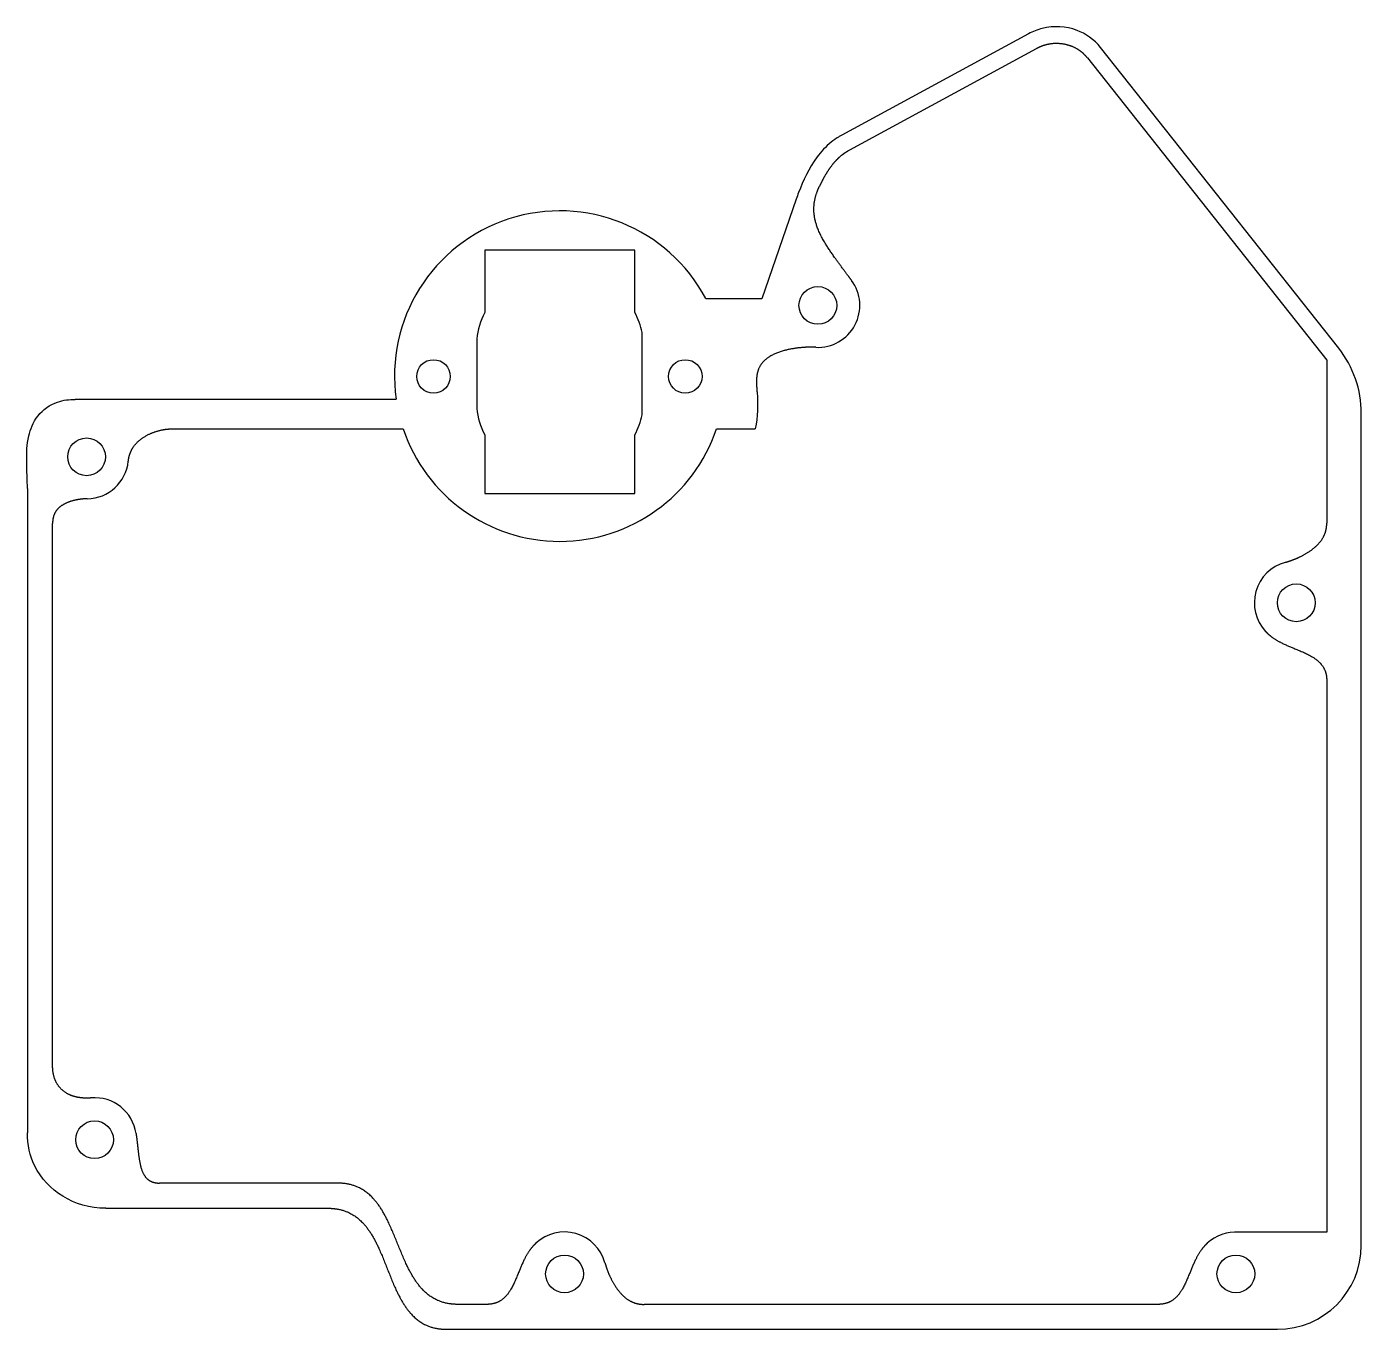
# Model space of a CAD drawing. Header units: millimetres. Extents: x -80 to 79, y -90 to 65.
import ezdxf

# ---------------------------------------------------------------- set-up
doc = ezdxf.new("R2010")
doc.units = ezdxf.units.MM
doc.layers.get('0').update_dxf_attribs({"linetype": 'CONTINUOUS'})

msp = doc.modelspace()

# ---------------------------------------------------------------- linework, layer by layer
for p, q in [((39.4, 64.09), (17.15, 52.03)), ((18.11, 50.27), (40.36, 62.33)), ((76.36, 26.62), (47.98, 62.47)), ((46.41, 61.23), (74.94, 25.19)), ((11.72, 44.39), (7.63, 32.52)), ((7.63, 32.52), (0.95, 32.52)), ((74.94, 25.19), (74.94, 5.88)), ((-35.95, 20.52), (-74.21, 20.52)), ((79.06, -80.33), (79.06, 18.86)), ((-62.52, 17.01), (-35.12, 17.01)), ((2.22, 17.01), (6.84, 17.01)), ((-79.89, 9.9), (-79.89, -66.93)), ((-76.89, -58.85), (-76.89, 5.74)), ((74.94, 5.88), (74.94, 5.76)), ((74.94, -13.03), (74.94, -13.18)), ((74.94, -13.18), (74.94, -78.74)), ((-43.01, -72.9), (-64.15, -72.9)), ((-70.55, -75.9), (-44.13, -75.9)), ((74.94, -78.74), (64.47, -78.74)), ((-25.2, -87.36), (-28.54, -87.36)), ((54.8, -87.36), (-6.41, -87.36)), ((-29.89, -90.33), (69.06, -90.33))]:
    msp.add_line(p, q)
msp.add_lwpolyline([(-26.35, 19.44, 0.110228), (-25.37, 16.3), (-25.37, 9.29), (-7.52, 9.29), (-7.52, 16.3, 0.084783), (-6.65, 18.69), (-6.65, 28.48, 0.084783), (-7.52, 30.86), (-7.52, 38.29), (-25.37, 38.29), (-25.37, 30.86, 0.110228), (-26.35, 27.72)], format="xyb", close=True)
for centre, radius in [((14.3, 31.72), 2.25), ((-31.5, 23.25), 2), ((-1.5, 23.25), 2), ((-72.84, 13.67), 2.25), ((71.31, -3.73), 2.25), ((-71.89, -67.73), 2.25), ((-15.89, -83.73), 2.25), ((64.11, -83.73), 2.25)]:
    msp.add_circle(centre, radius)
for centre, radius, start, end in [((-16.45, 23.29), 19.7, 27.9531, 188.0703), ((14.3, 31.72), 5, -92.6133, 36.6841), ((66.56, 18.86), 12.5, 0, 38.3675), ((-16.45, 23.29), 19.7, 198.5875, 341.4125), ((-72.84, 13.67), 5, 270.9869, 354.0312), ((71.31, -3.73), 5, 105.2816, 223.0217), ((-71.89, -67.73), 5, 8.4218, 94.5565), ((-15.89, -83.73), 5, 15.2816, 133.0217), ((64.11, -83.73), 5, 85.8926, 133.0217), ((69.06, -80.33), 10, -90, 0)]:
    msp.add_arc(centre, radius, start, end)
for points, degree, knots in [([(47.98, 62.47), (47.22, 63.42), (46.22, 64.12), (45.19, 64.5), (43.85, 65), (42.45, 65.08), (41.03, 64.73), (40.47, 64.59), (39.92, 64.37), (39.4, 64.09)], 3, [0, 0, 0, 0, 0.356798, 0.356798, 0.356798, 0.81986, 0.81986, 0.81986, 1, 1, 1, 1]), ([(15.9, 51.19), (15.24, 50.66), (14.68, 50.04), (14.21, 49.41), (13.21, 48.05), (12.55, 46.61), (12, 45.16), (11.9, 44.91), (11.81, 44.65), (11.72, 44.39)], 3, [0.1404304, 0.1404304, 0.1404304, 0.1404304, 0.3820564, 0.3820564, 0.3820564, 0.9070141, 0.9070141, 0.9070141, 1, 1, 1, 1]), ([(17.15, 52.03), (16.93, 51.91), (16.85, 51.85), (16.44, 51.6), (16.16, 51.4), (15.9, 51.19)], 3, [-2.5674591, -2.5674591, -2.5674591, -2.5674591, -2.4628459, -2.4628459, -2.1319615, -2.1319615, -2.1319615, -2.1319615]), ([(16.87, 49.4), (16.86, 49.38), (16.6, 49.15), (16.14, 48.67), (15.62, 48), (15.17, 47.27), (14.78, 46.52), (14.55, 46.05), (14.47, 45.88)], 5, [0.1850485, 0.1850485, 0.1850485, 0.1850485, 0.1850485, 0.1850485, 0.2, 0.4, 0.6, 0.7166904, 0.7166904, 0.7166904, 0.7166904, 0.7166904, 0.7166904]), ([(6.99, 22.84), (6.99, 22.62), (6.99, 22.32), (7, 22.02), (7.02, 21.72), (7.05, 21.41), (7.05, 21.34)], 5, [0.4487005, 0.4487005, 0.4487005, 0.4487005, 0.4487005, 0.4487005, 0.6, 0.6544641, 0.6544641, 0.6544641, 0.6544641, 0.6544641, 0.6544641]), ([(-79.89, 9.9), (-79.89, 10.84), (-79.97, 11.96), (-79.98, 13.28), (-79.98, 14.16), (-79.97, 15.1), (-79.72, 16.18), (-79.55, 16.93), (-79.25, 17.77), (-78.63, 18.56), (-78.06, 19.28), (-77.2, 19.89), (-76.3, 20.2), (-75.6, 20.44), (-74.89, 20.52), (-74.21, 20.52)], 3, [0, 0, 0, 0, 0.350574, 0.350574, 0.350574, 0.582625, 0.582625, 0.582625, 0.742684, 0.742684, 0.742684, 0.888136, 0.888136, 0.888136, 1, 1, 1, 1]), ([(-70.55, -75.9), (-72.43, -75.9), (-74.23, -75.38), (-75.69, -74.47), (-77.09, -73.6), (-78.26, -72.4), (-79.03, -70.82), (-79.59, -69.67), (-79.89, -68.31), (-79.89, -66.93)], 3, [0, 0, 0, 0, 0.37731, 0.37731, 0.37731, 0.73699, 0.73699, 0.73699, 1, 1, 1, 1])]:
    msp.add_open_spline(points, degree=degree, knots=knots)
for points, degree in [([(46.41, 61.23), (46.23, 61.45), (45.85, 61.87), (45.21, 62.36), (44.25, 62.79), (42.96, 63.01), (41.9, 62.93), (41.12, 62.7), (40.61, 62.47), (40.36, 62.33)], 5), ([(16.87, 49.4), (17.22, 49.71), (17.48, 49.93), (18.11, 50.27)], 3), ([(18.31, 34.71), (17.99, 35.14), (17.35, 35.99), (16.42, 37.25), (15.22, 38.9), (14.06, 41.01), (13.66, 42.82), (13.84, 44.3), (14.22, 45.34), (14.47, 45.88)], 5), ([(14.07, 26.73), (13.71, 26.75), (12.98, 26.75), (11.86, 26.68), (10.32, 26.43), (8.57, 25.81), (7.53, 24.95), (7.1, 24.02), (7, 23.26), (6.99, 22.84)], 5), ([(7.05, 21.34), (7.19, 19.89), (7.12, 18.43), (6.84, 17.01)], 3), ([(-67.87, 13.15), (-67.83, 13.47), (-67.71, 14.08), (-67.37, 14.86), (-66.63, 15.7), (-65.41, 16.44), (-64.3, 16.83), (-63.42, 16.98), (-62.82, 17.01), (-62.52, 17.01)], 5), ([(-72.76, 8.67), (-73, 8.67), (-73.49, 8.64), (-74.2, 8.54), (-75.1, 8.29), (-76.07, 7.78), (-76.62, 7.16), (-76.84, 6.52), (-76.89, 6.02), (-76.89, 5.74)], 5), ([(69.99, 1.09), (70.27, 1.17), (70.83, 1.34), (71.66, 1.67), (72.74, 2.23), (73.92, 3.13), (74.6, 4.03), (74.88, 4.83), (74.94, 5.44), (74.94, 5.76)], 5), ([(67.65, -7.14), (67.91, -7.42), (68.48, -7.93), (69.49, -8.56), (71.09, -9.19), (73.09, -9.95), (74.32, -10.82), (74.83, -11.78), (74.94, -12.59), (74.94, -13.03)], 5), ([(-72.29, -62.75), (-72.63, -62.78), (-73.29, -62.79), (-74.17, -62.69), (-75.16, -62.34), (-76.12, -61.59), (-76.64, -60.71), (-76.85, -59.87), (-76.89, -59.21), (-76.89, -58.85)], 5), ([(-66.95, -67), (-66.91, -67.27), (-66.83, -67.82), (-66.74, -68.72), (-66.62, -70.01), (-66.32, -71.53), (-65.78, -72.44), (-65.1, -72.81), (-64.49, -72.9), (-64.15, -72.9)], 5), ([(-28.54, -87.36), (-29.51, -87.36), (-31.25, -87.07), (-33.26, -85.74), (-34.98, -82.55), (-36.57, -77.71), (-38.29, -74.52), (-40.3, -73.19), (-42.04, -72.9), (-43.01, -72.9)], 5), ([(-44.13, -75.9), (-43.16, -75.9), (-41.44, -76.19), (-39.45, -77.52), (-37.77, -80.7), (-36.25, -85.52), (-34.57, -88.71), (-32.58, -90.04), (-30.86, -90.33), (-29.89, -90.33)], 5), ([(-19.3, -80.08), (-19.58, -80.33), (-20.09, -80.9), (-20.72, -81.92), (-21.35, -83.51), (-22.11, -85.51), (-22.98, -86.74), (-23.94, -87.25), (-24.75, -87.36), (-25.2, -87.36)], 5), ([(60.7, -80.08), (60.42, -80.33), (59.91, -80.9), (59.28, -81.92), (58.65, -83.51), (57.89, -85.51), (57.02, -86.74), (56.06, -87.25), (55.25, -87.36), (54.8, -87.36)], 5), ([(-11.07, -82.41), (-10.99, -82.7), (-10.82, -83.26), (-10.49, -84.09), (-9.93, -85.16), (-9.03, -86.34), (-8.14, -87.03), (-7.33, -87.3), (-6.73, -87.36), (-6.41, -87.36)], 5)]:
    msp.add_open_spline(points, degree=degree)

doc.saveas('drawing.dxf')
